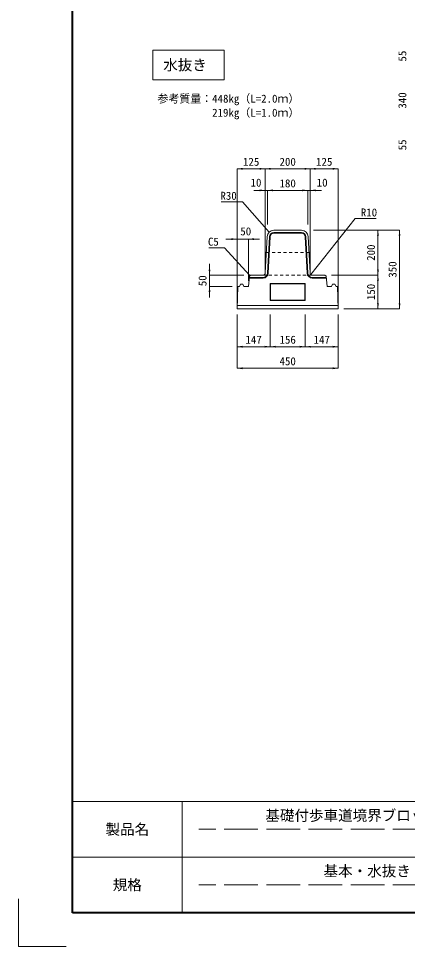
# Model space of a CAD drawing. Units: millimetres at full size, sheet at 1:25. Extents: x 19044 to 37689, y -9270 to 9420.
# Drawn here: x 19044 to 20774, y -9270 to -5141 of the extents above; entities that cross this region are included whole.
import ezdxf
from ezdxf.enums import TextEntityAlignment as Align

# ---------------------------------------------------------------- set-up
doc = ezdxf.new("R2010")
doc.units = ezdxf.units.MM
doc.header["$LTSCALE"] = 25
doc.linetypes.add('DASHED', pattern=[7.5, 6, -1.5])
doc.linetypes.add('USER2', pattern=[1.0125, 0.5625, -0.45])
for name, color, linetype, lineweight in [('0_2', 7, 'Continuous', 9), ('Defpoints_6', 1, 'Continuous', 13), ('図枠', 7, 'Continuous', 5), ('寸法線', 7, 'Continuous', 9), ('引出線', 4, 'Continuous', 13), ('本体', 2, 'Continuous', 5), ('目地', 120, 'Continuous', 5)]:
    doc.layers.add(name, color=color, linetype=linetype, lineweight=lineweight)
doc.layers.add('文字', color=7, linetype='Continuous')
doc.styles.add('ＭＳ ゴシック', font='')
doc.styles.get('ＭＳ ゴシック').set_extended_font_data('MS Gothic')

# ---------------------------------------------------------------- blocks, each defined once
blk = doc.blocks.new('filled_arrow')
at = {"color": 0, "linetype": 'Continuous', "lineweight": -2}
blk.add_solid([(7.5, 1.25), (0, 0), (7.5, -1.25)], dxfattribs=at)

msp = doc.modelspace()

# ---------------------------------------------------------------- linework, layer by layer
at = {"layer": '0_2', "color": 1, "lineweight": 13}
msp.add_lwpolyline([(19959.27, -5281.29), (19641.18, -5281.29), (19641.18, -5413.35), (19959.27, -5413.35)], close=True, dxfattribs=at)
at = {"layer": 'Defpoints_6'}
for p, q in [((19044.19, -9057.74), (19044.19, -9269.87)), ((19044.19, -9269.87), (19256.33, -9269.87))]:
    msp.add_line(p, q, dxfattribs=at)
at = {"layer": '図枠', "lineweight": 40}
for p, q in [((19284.19, -9119.87), (19284.19, -869.87)), ((24834.19, -9119.87), (19284.19, -9119.87))]:
    msp.add_line(p, q, dxfattribs=at)
at = {"layer": '図枠', "lineweight": 13}
for p, q in [((24834.19, -8624.87), (19284.19, -8624.87)), ((19771.69, -9119.87), (19771.69, -8624.87)), ((23334.19, -8872.37), (19284.19, -8872.37))]:
    msp.add_line(p, q, dxfattribs=at)
at = {"layer": '図枠', "linetype": 'DASHED', "lineweight": 9}
for p, q in [((21796.69, -8748.62), (19846.69, -8748.62)), ((21796.69, -8996.12), (19846.69, -8996.12))]:
    msp.add_line(p, q, dxfattribs=at)
at = {"layer": '寸法線', "lineweight": 13}
for p, q in [((20141.26, -5809.34), (20016.26, -5809.34)), ((20016.26, -6407.56), (20016.26, -5809.34)), ((20341.26, -5809.34), (20141.26, -5809.34)), ((20141.26, -6257.56), (20141.26, -5809.34)), ((20141.26, -6257.56), (20141.26, -5809.34)), ((20341.26, -6257.56), (20341.26, -5809.34)), ((20341.26, -5809.34), (20466.26, -5809.34)), ((20341.26, -6257.56), (20341.26, -5809.34)), ((20466.26, -6407.56), (20466.26, -5809.34)), ((20201.26, -5905.34), (20091.26, -5905.34)), ((20141.26, -6257.56), (20141.26, -5905.34)), ((20151.26, -6057.56), (20151.26, -5905.34)), ((20151.26, -5905.34), (20331.26, -5905.34)), ((20151.26, -6057.56), (20151.26, -5905.34)), ((20281.26, -5905.34), (20391.26, -5905.34)), ((20331.26, -6057.56), (20331.26, -5905.34)), ((20331.26, -6057.56), (20331.26, -5905.34)), ((20341.26, -6257.56), (20341.26, -5905.34)), ((20356.26, -6082.56), (20642.95, -6082.56)), ((20356.26, -6082.56), (20738.95, -6082.56)), ((20642.95, -6082.56), (20642.95, -6282.56)), ((20738.95, -6432.56), (20738.95, -6082.56)), ((20116.26, -6122.29), (19966.26, -6122.29)), ((20016.26, -6407.56), (20016.26, -6122.29)), ((20066.26, -6307.56), (20066.26, -6122.29)), ((19893.7, -6232.56), (19893.7, -6382.56)), ((20046.26, -6282.56), (19893.7, -6282.56)), ((20436.26, -6282.56), (20642.95, -6282.56)), ((20436.26, -6282.56), (20642.95, -6282.56)), ((20642.95, -6282.56), (20642.95, -6432.56)), ((19994.6, -6332.56), (19893.7, -6332.56)), ((20491.26, -6432.56), (20642.95, -6432.56)), ((20491.26, -6432.56), (20738.95, -6432.56)), ((20016.26, -6457.56), (20016.26, -6601.1)), ((20016.26, -6457.56), (20016.26, -6697.1)), ((20163.26, -6457.56), (20163.26, -6601.1)), ((20163.26, -6457.56), (20163.26, -6601.1)), ((20319.26, -6457.56), (20319.26, -6601.1)), ((20319.26, -6457.56), (20319.26, -6601.1)), ((20466.26, -6457.56), (20466.26, -6697.1)), ((20466.26, -6457.56), (20466.26, -6601.1)), ((20016.26, -6601.1), (20163.26, -6601.1)), ((20163.26, -6601.1), (20319.26, -6601.1)), ((20319.26, -6601.1), (20466.26, -6601.1)), ((20466.26, -6697.1), (20016.26, -6697.1))]:
    msp.add_line(p, q, dxfattribs=at)
at = {"layer": '引出線'}
for points in [[(20159.12, -6090.83), (20039.75, -5956.62), (19945.84, -5956.62)], [(20343.88, -6279.81), (20541.52, -6030.92), (20635.43, -6030.92)], [(20071.97, -6283.34), (19959.84, -6160.97), (19890.86, -6160.97)]]:
    msp.add_lwpolyline(points, dxfattribs=at)
at = {"layer": '本体', "lineweight": 13}
for p, q in [((20179.8, -6082.56), (20302.73, -6082.56)), ((20141.74, -6273.06), (20149.84, -6111.06)), ((20340.79, -6273.06), (20332.69, -6111.06)), ((20066.26, -6332.56), (20070.77, -6287.54)), ((20070.77, -6287.54), (20076.26, -6282.56)), ((20076.26, -6282.56), (20131.75, -6282.56)), ((20350.78, -6282.56), (20406.26, -6282.56)), ((20406.26, -6282.56), (20411.76, -6287.54)), ((20416.26, -6332.56), (20411.76, -6287.54)), ((20019.6, -6332.56), (20016.26, -6432.56)), ((20019.6, -6332.56), (20026.26, -6332.56)), ((20026.26, -6332.56), (20031.26, -6322.56)), ((20031.26, -6322.56), (20041.26, -6322.56)), ((20041.26, -6322.56), (20046.26, -6332.56)), ((20046.26, -6332.56), (20066.26, -6332.56)), ((20436.26, -6332.56), (20416.26, -6332.56)), ((20441.26, -6322.56), (20436.26, -6332.56)), ((20451.26, -6322.56), (20441.26, -6322.56)), ((20456.26, -6332.56), (20451.26, -6322.56)), ((20462.93, -6332.56), (20456.26, -6332.56)), ((20462.93, -6332.56), (20466.26, -6432.56)), ((20016.26, -6432.56), (20466.26, -6432.56))]:
    msp.add_line(p, q, dxfattribs=at)
at = {"layer": '本体', "linetype": 'USER2', "lineweight": 13}
for p, q in [((20146.26, -6182.56), (20336.26, -6182.56)), ((20131.75, -6282.56), (20350.78, -6282.56))]:
    msp.add_line(p, q, dxfattribs=at)
at = {"layer": '本体', "lineweight": 9}
msp.add_line((20016.76, -6417.56), (20465.76, -6417.56), dxfattribs=at)
at = {"layer": '本体', "lineweight": 13}
for centre, radius, start, end in [((20179.8, -6112.56), 30, 90, 177.13759), ((20302.73, -6112.56), 30, 2.86241, 90), ((20131.75, -6272.56), 10, 270, 357.13759), ((20350.78, -6272.56), 10, 182.86241, 270)]:
    msp.add_arc(centre, radius, start, end, dxfattribs=at)
at = {"layer": '目地'}
for p, q in [((20179.8, -6092.56), (20302.73, -6092.56)), ((20179.8, -6095.56), (20302.73, -6095.56)), ((20151.73, -6273.56), (20159.83, -6111.56)), ((20154.72, -6273.71), (20162.82, -6111.71)), ((20327.81, -6273.71), (20319.71, -6111.71)), ((20330.8, -6273.56), (20322.7, -6111.56)), ((20069.96, -6295.56), (20131.75, -6295.56)), ((20070.26, -6292.56), (20131.75, -6292.56)), ((20350.78, -6292.56), (20412.26, -6292.56)), ((20350.78, -6295.56), (20412.56, -6295.56)), ((20163.26, -6319.56), (20165.26, -6321.56)), ((20163.26, -6395.56), (20163.26, -6319.56)), ((20163.26, -6319.56), (20319.26, -6319.56)), ((20165.26, -6393.56), (20165.26, -6321.56)), ((20165.26, -6321.56), (20317.26, -6321.56)), ((20317.26, -6321.56), (20319.26, -6319.56)), ((20317.26, -6321.56), (20317.26, -6393.56)), ((20319.26, -6319.56), (20319.26, -6395.56)), ((20165.26, -6393.56), (20163.26, -6395.56)), ((20319.26, -6395.56), (20163.26, -6395.56)), ((20317.26, -6393.56), (20165.26, -6393.56)), ((20317.26, -6393.56), (20319.26, -6395.56))]:
    msp.add_line(p, q, dxfattribs=at)
for centre, radius, start, end in [((20179.8, -6112.56), 20, 90, 177.13759), ((20179.8, -6112.56), 17, 90, 177.13759), ((20302.73, -6112.56), 20, 2.86241, 90), ((20302.73, -6112.56), 17, 2.86241, 90), ((20131.75, -6272.56), 20, 270, 357.13759), ((20131.75, -6272.56), 23, 270, 357.13759), ((20350.78, -6272.56), 23, 182.86241, 270), ((20350.78, -6272.56), 20, 182.86241, 270)]:
    msp.add_arc(centre, radius, start, end, dxfattribs=at)

# ---------------------------------------------------------------- block references
at = {"layer": '寸法線', "lineweight": 13, "xscale": 3.33, "yscale": 3.33}
for p in [(20016.26, -5809.34), (20141.26, -5809.34), (20341.26, -5809.34), (20151.26, -5905.34), (20151.26, -5905.34), (20341.26, -5905.34), (20066.26, -6122.29), (20016.26, -6601.1), (20163.26, -6601.1), (20319.26, -6601.1), (20016.26, -6697.1)]:
    msp.add_blockref('filled_arrow', p, dxfattribs=at)
for p, rotation in [((20141.26, -5809.34), 180), ((20341.26, -5809.34), 180), ((20466.26, -5809.34), 180), ((20141.26, -5905.34), 180), ((20331.26, -5905.34), 180), ((20331.26, -5905.34), 180), ((20642.95, -6082.56), 270), ((20738.95, -6082.56), 270), ((20016.26, -6122.29), 180), ((19893.7, -6282.56), 90), ((20642.95, -6282.56), 90), ((20642.95, -6282.56), 270), ((19893.7, -6332.56), 270), ((20642.95, -6432.56), 90), ((20738.95, -6432.56), 90), ((20163.26, -6601.1), 180), ((20319.26, -6601.1), 180), ((20466.26, -6601.1), 180), ((20466.26, -6697.1), 180)]:
    msp.add_blockref('filled_arrow', p, dxfattribs=dict(at, rotation=rotation))
at = {"layer": '引出線', "xscale": 0.133, "yscale": 0.133}
for p, rotation in [((20159.12, -6090.83), 131.7), ((20071.97, -6283.34), 132.5), ((20343.88, -6279.81), 51.5)]:
    msp.add_blockref('filled_arrow', p, dxfattribs=dict(at, rotation=rotation))

# ---------------------------------------------------------------- texts
at = {"layer": '図枠', "style": 'ＭＳ ゴシック'}
for s, p in [('基礎付歩車道境界ブロックＬＢ（茨城県規格）', (20821.69, -8686.75)), ('製品名', (19527.94, -8748.62)), ('基本・水抜き（防草タイプ）', (20821.69, -8934.25)), ('規格', (19527.94, -8996.12))]:
    msp.add_text(s, height=47.47, dxfattribs=at).set_placement(p, align=Align.MIDDLE_CENTER)
at = {"layer": '寸法線', "style": 'ＭＳ ゴシック'}
for s, p in [('55', (20751.25, -5307.84)), ('340', (20751.25, -5505.34)), ('55', (20751.25, -5702.84)), ('200', (20611.7, -6182.56)), ('350', (20707.7, -6257.56)), ('50', (19862.45, -6307.56)), ('150', (20611.7, -6357.56))]:
    msp.add_text(s, height=35.6, rotation=90, dxfattribs=at).set_placement(p, align=Align.MIDDLE_CENTER)
for s, p in [('125', (20078.76, -5778.09)), ('200', (20241.26, -5778.09)), ('125', (20403.76, -5778.09)), ('10', (20100.3, -5870.84)), ('180', (20241.26, -5874.09)), ('10', (20394.69, -5870.84)), ('50', (20054.82, -6087.79)), ('147', (20089.76, -6569.85)), ('156', (20241.26, -6569.85)), ('147', (20392.76, -6569.85)), ('450', (20241.26, -6665.85))]:
    msp.add_text(s, height=35.6, dxfattribs=at).set_placement(p, align=Align.MIDDLE_CENTER)
at = {"layer": '引出線', "style": 'ＭＳ ゴシック'}
for s, p in [('R30', (20014.75, -5911.62)), ('C5', (19934.84, -6115.97))]:
    msp.add_text(s, height=35.6, dxfattribs=at).set_placement(p, align=Align.TOP_RIGHT)
msp.add_text('R10', height=35.6, dxfattribs=at).set_placement((20566.52, -5985.92), align=Align.TOP_LEFT)
at = {"layer": '文字', "style": 'ＭＳ ゴシック'}
msp.add_text('水抜き', height=47.47, dxfattribs=at).set_placement((19687.69, -5347.32), align=Align.MIDDLE_LEFT)
for s, p in [('参考質量：448kg（L=2.0ｍ）', (19662.42, -5479.43)), ('\u3000\u3000\u3000\u3000\u3000219kg（L=1.0ｍ）', (19662.42, -5541.93))]:
    msp.add_text(s, height=35.6, dxfattribs=at).set_placement(p, align=Align.TOP_LEFT)

doc.saveas('drawing.dxf')
